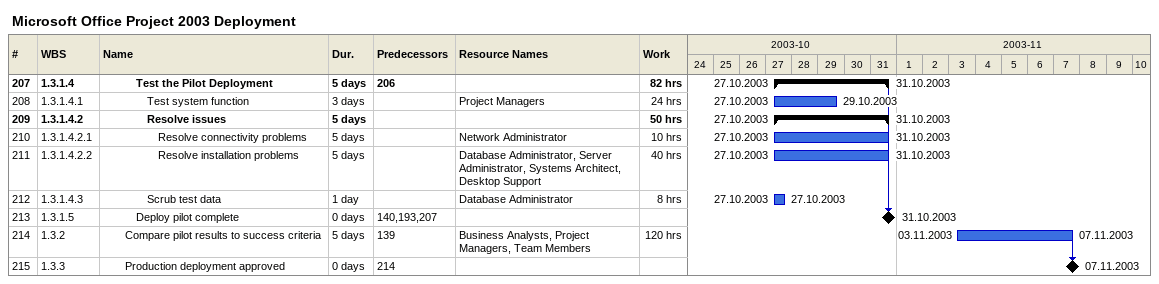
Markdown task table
Microsoft Office Project 2003 Deployment

| ID | WBS | Task | Duration | Start | Finish | Predecessors | Resources | Work (h) |
|---|---|---|---|---|---|---|---|---|
| 207 | 1.3.1.4 | **Test the Pilot Deployment** | 5d | 2003-10-27 | 2003-10-31 | 206 |  | 82 |
| 208 | 1.3.1.4.1 | Test system function | 3d | 2003-10-27 | 2003-10-29 |  | Project Managers | 24 |
| 209 | 1.3.1.4.2 | **Resolve issues** | 5d | 2003-10-27 | 2003-10-31 |  |  | 50 |
| 210 | 1.3.1.4.2.1 | Resolve connectivity problems | 5d | 2003-10-27 | 2003-10-31 |  | Network Administrator | 10 |
| 211 | 1.3.1.4.2.2 | Resolve installation problems | 5d | 2003-10-27 | 2003-10-31 |  | Database Administrator, Server Administrator, Systems Architect, Desktop Support | 40 |
| 212 | 1.3.1.4.3 | Scrub test data | 1d | 2003-10-27 | 2003-10-27 |  | Database Administrator | 8 |
| 213 | 1.3.1.5 | Deploy pilot complete | 0d | 2003-10-31 | 2003-10-31 | 140, 193, 207 |  |  |
| 214 | 1.3.2 | Compare pilot results to success criteria | 5d | 2003-11-03 | 2003-11-07 | 139 | Business Analysts, Project Managers, Team Members | 120 |
| 215 | 1.3.3 | Production deployment approved | 0d | 2003-11-07 | 2003-11-07 | 214 |  |  |
